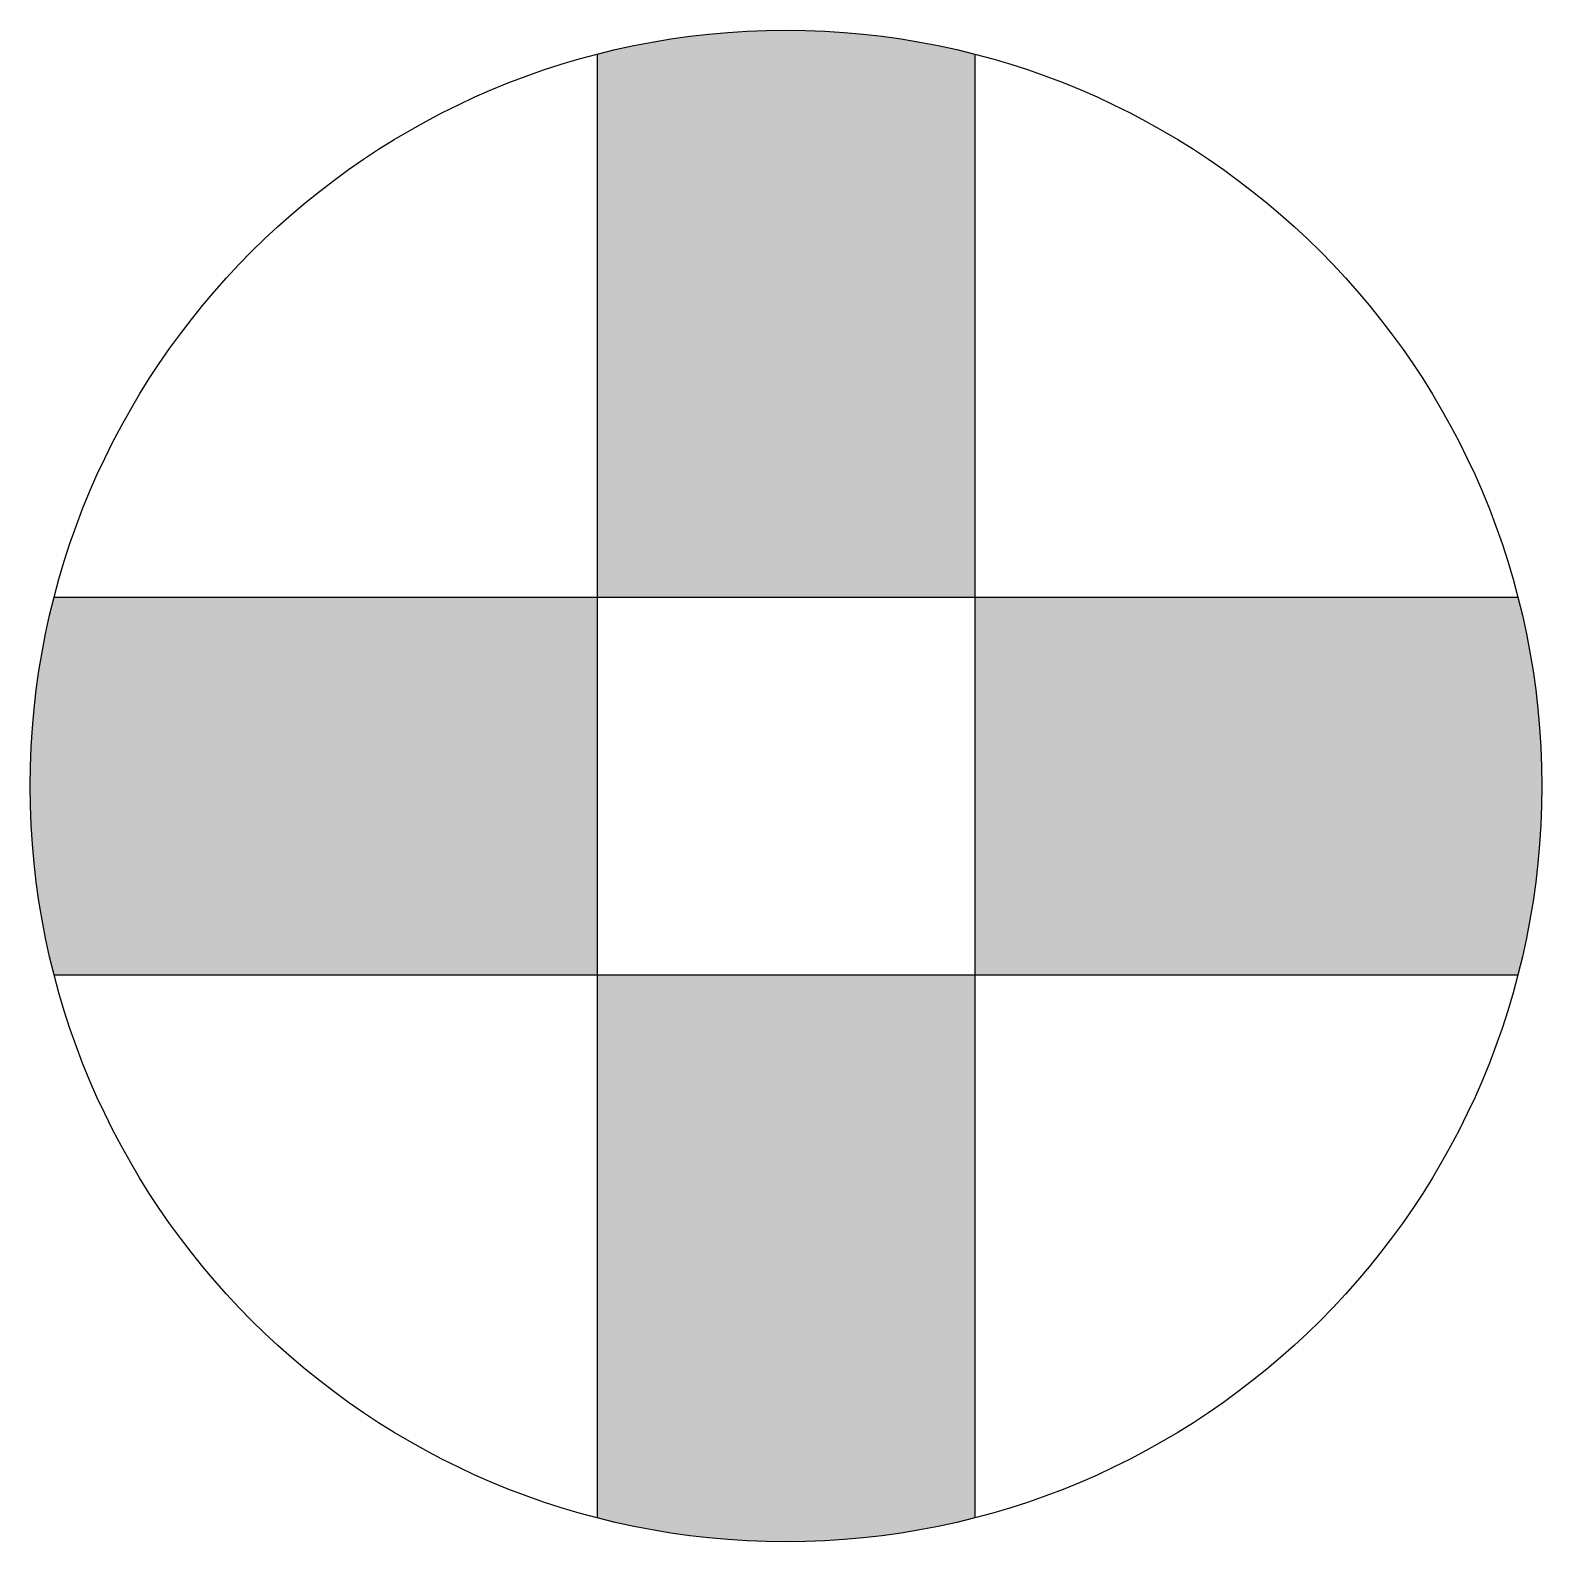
# Model space of a CAD drawing. Header units: metres. Extents: x -2 to 2, y -2 to 2.
import ezdxf

# ---------------------------------------------------------------- set-up
doc = ezdxf.new("R2010")
doc.units = ezdxf.units.M
doc.layers.get('0').update_dxf_attribs({"color": 150})

msp = doc.modelspace()

# ---------------------------------------------------------------- hatches: boundary and pattern name
h = msp.add_hatch(color=256)
h.dxf.hatch_style = 1
h.paths.add_polyline_path([(0.5, 1.9365, 0.127017), (-0.5, 1.9365), (-0.5, 0.5), (0.5, 0.5)])
h = msp.add_hatch(color=256)
h.dxf.hatch_style = 1
h.paths.add_polyline_path([(-0.5, 0.5), (-1.9365, 0.5, 0.063254), (-2, 0, 0.063254), (-1.9365, -0.5), (-0.5, -0.5)])
h = msp.add_hatch(color=256)
h.dxf.hatch_style = 1
h.paths.add_polyline_path([(1.9365, 0.5), (0.5, 0.5), (0.5, -0.5), (1.9365, -0.5, 0.063254), (2, 0, 0.063254)])
h = msp.add_hatch(color=256)
h.dxf.hatch_style = 1
h.paths.add_polyline_path([(0.5, -0.5), (-0.5, -0.5), (-0.5, -1.9365, 0.127017), (0.5, -1.9365)])

# ---------------------------------------------------------------- linework, layer by layer
for p, q in [((-0.5, 1.9365), (-0.5, -1.9365)), ((0.5, 1.9365), (0.5, -1.9365)), ((-1.9365, 0.5), (1.9365, 0.5)), ((-1.9365, -0.5), (1.9365, -0.5))]:
    msp.add_line(p, q)
msp.add_circle((0, 0), 2)

doc.saveas('drawing.dxf')
